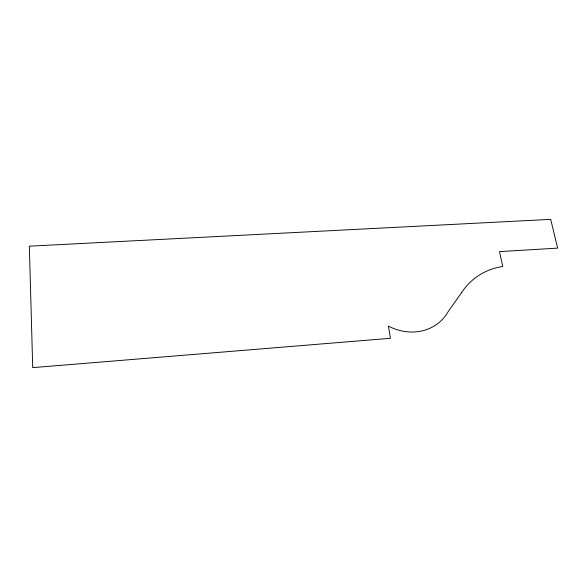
<?xml version="1.0" encoding="UTF-8"?>
<svg xmlns="http://www.w3.org/2000/svg" width="587" height="587" viewBox="0 0 587 587"><rect width="100%" height="100%" fill="white"/><g stroke="black" fill="none" stroke-linecap="round" stroke-linejoin="round"><path stroke-width="0.88" d="M461.72 292.458L448.285 311.426A48.244 43.277 39 0 1 388.396 326.071L390.443 338.295L32.718 367.638L29.35 246.18L550.701 219.362L557.65 248.125L499.5 251.61L502.751 266.513A76.919 66.434 49.1 0 0 461.72 292.458"/></g></svg>
